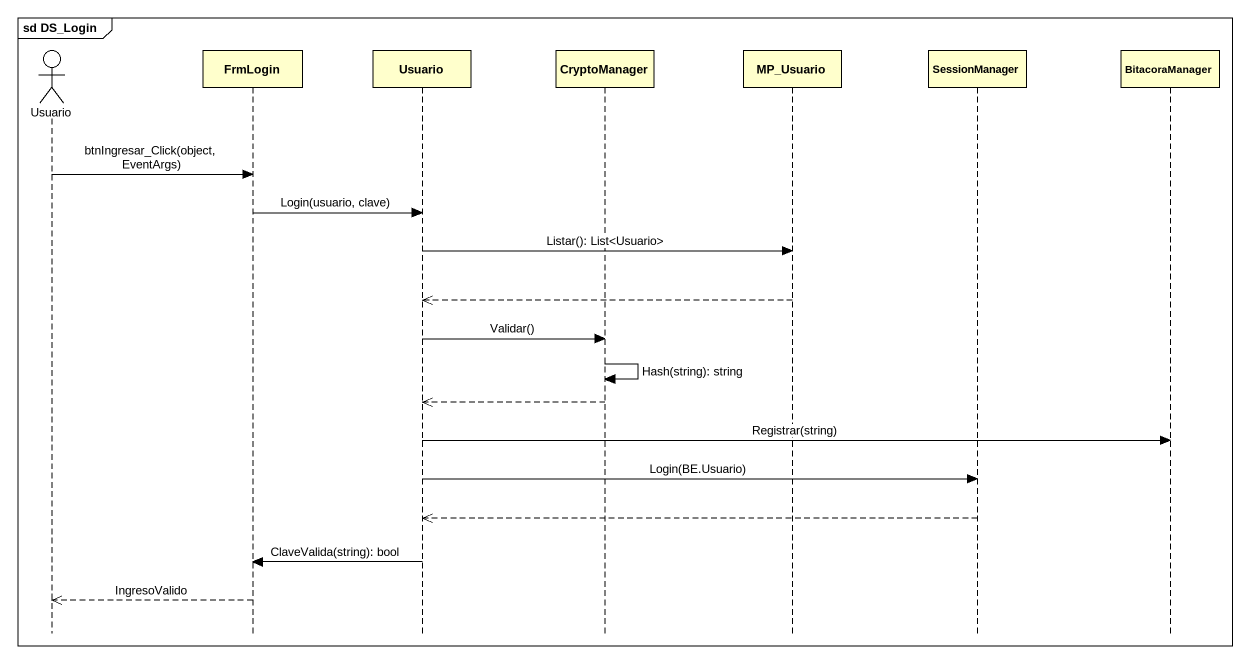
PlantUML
@startuml
mainframe sd DS_Login
hide footbox
actor Usuario
participant FrmLogin
participant "Usuario" as Usuario_2
participant CryptoManager
participant MP_Usuario
participant SessionManager
participant BitacoraManager

Usuario -> FrmLogin : btnIngresar_Click(object, EventArgs)
FrmLogin -> Usuario_2 : Login(usuario, clave)
Usuario_2 -> MP_Usuario : Listar(): List<Usuario>
MP_Usuario -->> Usuario_2
Usuario_2 -> CryptoManager : Validar()
CryptoManager -> CryptoManager : Hash(string): string
CryptoManager -->> Usuario_2
Usuario_2 -> BitacoraManager : Registrar(string)
Usuario_2 -> SessionManager : Login(BE.Usuario)
SessionManager -->> Usuario_2
Usuario_2 -> FrmLogin : ClaveValida(string): bool
FrmLogin -->> Usuario : IngresoValido
@enduml
